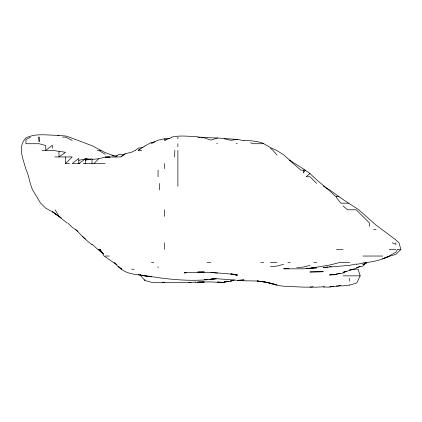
<?xml version="1.0" encoding="UTF-8"?>
<svg xmlns="http://www.w3.org/2000/svg" width="422" height="422" viewBox="0 0 422 422"><rect width="100%" height="100%" fill="white"/><g stroke="black" fill="none" stroke-linecap="round" stroke-linejoin="round"><path stroke-width="0.63" d="M174.655 156.942L174.84 150.337M159.247 189.969L159.785 183.364M357.154 269.241L358.109 269.241L360.177 275.851L357.044 282.455L356.247 283.099L349.643 285.177M94.059 163.546L98.616 158.793L105.22 157.111L120.639 156.942L125.039 153.745L131.643 152.205L135.225 150.337M69.567 163.546L65.584 163.546L72.194 156.942L54.76 156.942M323.22 186.06L329.825 190.027L343.039 199.527L358.758 209.787L376.065 225.126L395.883 239.891L399.006 242.819L400.9 249.423L395.883 254.366L390.303 256.033M339.014 196.578L335.706 196.578C327.535 188.444 318.162 181.74 310.006 173.553L306.124 176.76L310.006 176.76L316.616 183.364M135.399 150.337L138.252 148.138L143.058 147.579M115.311 156.942L118.434 154.732L124.437 154.357M144.857 145.996L138.252 150.248L140.051 149.462M364.977 263.639L366.813 262.637L362.857 264.557L366.57 262.637L362.857 266.082L356.247 267.469M121.188 156.615L123.388 155.301M346.341 271.182L343.039 273.124L336.434 273.772M30.526 137.124L25.948 139.656L25.948 143.728L39.162 143.728L45.766 145.516L45.766 150.337L52.375 145.237L52.375 148.101M144.857 146.038L151.461 142.383L155.069 141.961M360.103 266.403L356.247 268.408L343.039 272.38L344.69 271.594M389.126 256.033L395.883 252.192L397.455 249.423L400.9 249.423M185.696 272.438L184.493 272.981L186.297 272.464M225.332 281.263L224.129 281.379L230.734 281.384L233.741 280.113M169.48 138.558L164.675 138.738L164.675 140.246L171.279 137.646M340.037 273.192L336.434 274.595L329.825 275.012M329.825 275.081L331.629 274.411M233.139 280.097L230.734 280.968L234.337 280.039M389.279 256.444L382.675 258.76L389.279 256.033C381.066 260.2 372.004 262.231 362.857 262.827M228.434 281.279L224.129 282.582L210.916 281.922L197.707 282.075L204.311 282.007L195.476 282.455M243.948 140.626L237.343 139.46L217.525 137.994L210.916 140.088L204.311 137.83L200.603 137.124L197.707 137.124M164.675 140.246L166.479 139.772M186.297 272.359L184.493 272.839L204.311 271.995L197.707 272.084C210.947 272.364 224.198 273.219 237.343 274.806L230.734 273.878L237.343 275.36L233.139 274.136M310.006 265.338L303.402 267.042L296.798 267.643M283.584 264.351L276.98 266.055L270.37 266.73M164.675 138.738L158.071 140.188L151.461 143.232L152.664 142.937M340.633 285.546L336.434 286.522L329.825 286.601L332.23 286.29M85.402 160.244L92.012 158.809L92.012 163.546M78.798 160.339L85.402 158.925L90.809 159.294L85.402 158.93L78.798 163.546L78.798 158.377L72.194 163.546L80.032 163.546M333.427 286.364L329.825 287.108L323.22 287.029M227.131 281.226L224.129 281.833L227.732 281.237M356.247 264.019L349.643 265.332L323.22 267.574L328.026 266.947M324.423 286.738L316.616 287.16L303.402 287.124L283.584 286.227L276.98 285.372L270.37 283.405L276.98 284.744L267.015 282.455M288.991 268.603L283.584 268.83L303.402 268.83L310.006 268.308L329.825 265L339.177 262.637L349.643 262.637M353.272 269.241L349.643 269.916L353.889 269.241M356.247 264.351L362.857 263.302M216.322 278.752C193.825 281.87 170.836 279.849 148.565 276.136M310.006 287.124L313.008 286.728M237.343 139.46L230.734 140.299L224.129 138.738M316.616 267.437L310.006 268.265L316.616 267.849L311.209 268.128M349.643 285.029L343.039 285.858L336.434 285.858M57.777 135.425L65.584 135.979L69.187 137.124L92.012 145.706L105.22 152.564L114.272 156.003M195.903 282.086L188.697 282.455M92.012 159.389L98.616 158.793M215.12 278.742L210.916 279.016L217.525 278.778L243.948 280.794L257.162 280.999L263.766 281.854L257.162 280.952L267.168 282.455L263.766 281.738L270.37 283.246L267.574 282.587M171.279 137.229C179.994 135.082 188.861 136.417 197.707 136.807M191.097 282.561L162.185 282.524M306.404 268.302L310.006 268.192M110.026 156.989L105.22 157.111L110.026 157.158M204.311 279.601L207.914 279.575M209.718 279.512L210.916 279.491L209.718 279.559M111.825 155.913L117.232 155.866M62.493 137.124L65.584 137.124L72.194 140.42M216.702 143.728L217.525 143.728M236.162 143.728L237.343 143.728M41.957 150.337L52.375 150.337L65.584 152.295L58.98 156.942L58.98 151.466M97.097 150.337L98.616 150.337L105.22 154.267M99.687 150.337L100.763 150.337M138.252 150.337L141.681 150.337M83.24 163.546L105.22 163.546M348.472 203.182L340.849 203.182L336.434 197.559L336.434 196.578M373.618 229.605L376.065 229.605M103.021 253.828L98.616 249.423L100.172 249.423L100.948 250.441M336.434 249.423L343.039 249.423M389.279 249.423L395.883 249.423M105.22 256.033L109.156 256.033M362.857 256.033L382.675 256.033M151.461 262.637L153.75 262.637M207.017 262.637L210.916 262.637M260.817 262.637L263.766 262.637M270.37 262.637L276.98 262.637M287.915 262.637L290.188 262.637M313.789 262.637L316.616 262.637M131.643 269.241L134.143 269.241M352.639 269.241L356.247 269.241M343.039 275.851L360.177 275.851M162.185 282.476L164.675 282.497L151.461 282.329L144.857 280.482L140.848 275.851L140.6 274.648M201.31 137.767L203.109 137.783M58.98 135.288C48.039 135.557 36.081 132.745 25.948 137.957C17.17 146.877 23.273 159.21 25.948 169.343C29.097 175.879 29.535 183.206 32.557 189.784L40.602 203.182L45.766 208.183L52.375 211.812L61.011 217.752M217.525 137.994L201.31 137.493M243.948 140.42L250.552 140.737L257.162 141.581L263.766 143.422M224.129 282.455L217.525 282.07L223.866 282.455M210.916 272.454L217.525 273.087M147.262 276.088C137.366 274.421 125.381 274.838 118.434 266.366L121.852 269.241L118.434 267.036L114.573 262.637L116.018 263.887M148.46 276.204L151.461 276.505L144.857 275.999L138.252 274.664M198.308 137.187L200.107 137.366M87.808 159.294L85.402 158.925L85.402 163.546M140.051 274.975L151.461 276.827L149.145 276.268M392.217 242.819L395.883 244.317L395.883 242.819M250.552 142.652L252.72 143.728L263.766 143.728L270.37 147.531L276.494 150.337L283.584 154.758L290.188 160.613L303.402 168.921L310.006 173.553M289.091 160.001L290.188 160.613M58.98 216.57L61.179 217.979M77.806 231.235L72.194 227.263L67.805 223.001M66.966 223.001L58.98 216.396L52.375 211.633L58.742 216.396M92.012 244.734C86.104 240.324 80.955 234.97 75.907 229.605M116.92 264.863L104.06 256.033L100.172 249.423M270.37 148.201L272.971 150.337L276.98 155.132M98.616 249.988L103.332 253.917M82.2 236.214L85.402 239.047M290.188 160.856L300.817 170.15L305.285 170.15L303.402 172.988L303.402 170.15M343.039 205.804L347.47 209.787L356.247 209.787L369.461 223.001L369.461 226.287M92.012 244.18L97.846 249.423M98.616 249.423L103.332 253.754M55.103 209.787L58.98 216.122M349.643 278.356L349.643 281.136M230.734 280.741L230.734 281.384M177.889 137.124L177.889 138.769M177.889 143.728L177.889 146.777M177.889 150.337L177.889 186.413M164.675 163.546L164.675 168.668M164.675 209.787L164.675 216.396M164.675 242.819L164.675 249.423M158.071 170.15L158.071 176.76M158.071 266.704L158.071 267.791M144.857 279.633L144.857 280.482M125.039 153.745L125.039 154.32M65.584 156.942L65.584 163.546M331.027 266.498L329.825 266.709L331.027 266.493M243.948 279.934L237.343 280.382L243.948 279.934M323.22 271.71L310.006 271.968L323.22 271.71M39.162 137.124L38.666 137.124L39.162 141.702L39.162 137.124M336.434 274.532L329.825 274.506L336.434 274.595"/></g></svg>
